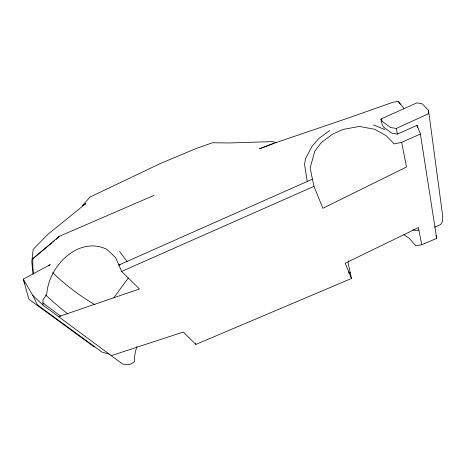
<?xml version="1.0" encoding="UTF-8"?>
<svg xmlns="http://www.w3.org/2000/svg" width="466" height="466" viewBox="0 0 466 466"><rect width="100%" height="100%" fill="white"/><g stroke="black" fill="none" stroke-linecap="round" stroke-linejoin="round"><path stroke-width="0.7" d="M137.016 346.588A35.929 29.929 -50.8 0 0 134.534 361.826L129.461 364.674L122.645 364.062L42.93 305.09L43.053 299.714L46.775 294.238C48.371 266.762 77.968 235.662 106.667 249.228L115.766 257.721L121.603 271.439L139.427 288.955L58.588 316.67M428.534 110.372L428.143 113.931L396.286 128.453L390.508 127.538L382.37 121.51L380.908 119.005L416.907 102.852L422.353 103.86L428.534 110.372L442.426 213.993L442.7 221.222L440.568 224.583L434.667 227.099M348.533 260.867L348.073 262.906L351.469 278.487L195.866 344.415L183.284 332.048L111.263 355.64M113.78 297.85L128.301 277.94M56.194 239.373L59.1 236.408L153.99 195.394M33.546 274.066L32.777 266.377L32.806 258.717L59.1 236.408M32.806 258.717L51.738 243.06M52.856 242.139L54.522 240.759M48.522 265.946L50.2 264.636L23.3 279.122L28.915 299.271L94.196 346.931M329.916 130.393L318.715 138.618L311.929 146.475L305.498 158.83L304.519 164.399L307.28 181.6M380.908 119.005L382.196 124.649L383.64 127.142L391.702 133.165L397.422 134.091L417.047 125.36L420.396 134.039L436.7 238.388L421.753 244.726L415.783 245.745L409.131 238.184L403.859 234.736M420.396 134.039L401.663 142.34L394.219 143.907L386.145 135.658L374.699 129.263L359.368 126.437L343.063 129.414L332.59 134.126L321.237 142.608L314.713 151.403L310.17 168.016L312.436 179.16L118.813 265.067L120.17 264.805M121.603 271.439L313.962 186.353L312.436 179.16M418.876 229.884L416.884 230.74L412.859 229.82M348.888 273.251L350.228 272.686L348.341 272.033M274.095 143.243L259.644 148.712L274.095 143.243L347.217 118.381L392.652 102.363L398.174 101.326L403.94 108.386M109.964 354.381L102.06 352.121L37.373 304.799L32.812 295.432L23.3 279.122L24.896 283.823M276.88 142.835L272.709 141.612L229.185 142.963L212.49 142.753L197.001 148.194L160.869 163.292L90.06 197.025L82.173 205.838L85.767 203.636L47.817 234.398L33.179 249.339L31.81 261.618L32.94 273.996M373.371 124.929L384.724 129.525M42.726 302.807L60.796 316.263M32.812 295.432L42.93 305.09M398.174 101.326L400.311 104.157M119.576 251.512L127.084 261.554M195.289 343.116L195.866 344.415M313.962 186.353L322.891 208.29L406.498 166.979L401.663 142.34M351.469 278.487L345.242 263.185L418.398 227.624L421.753 244.726M435.96 235.633L436.7 238.388M396.286 128.453L397.422 134.091M417.047 125.36L417.385 127.474M94.942 304.77A618.499 367.855 -41.5 0 1 52.576 272.61M67.954 314.02A1376.29 624.091 -50.5 0 1 45.726 294.995"/></g></svg>
